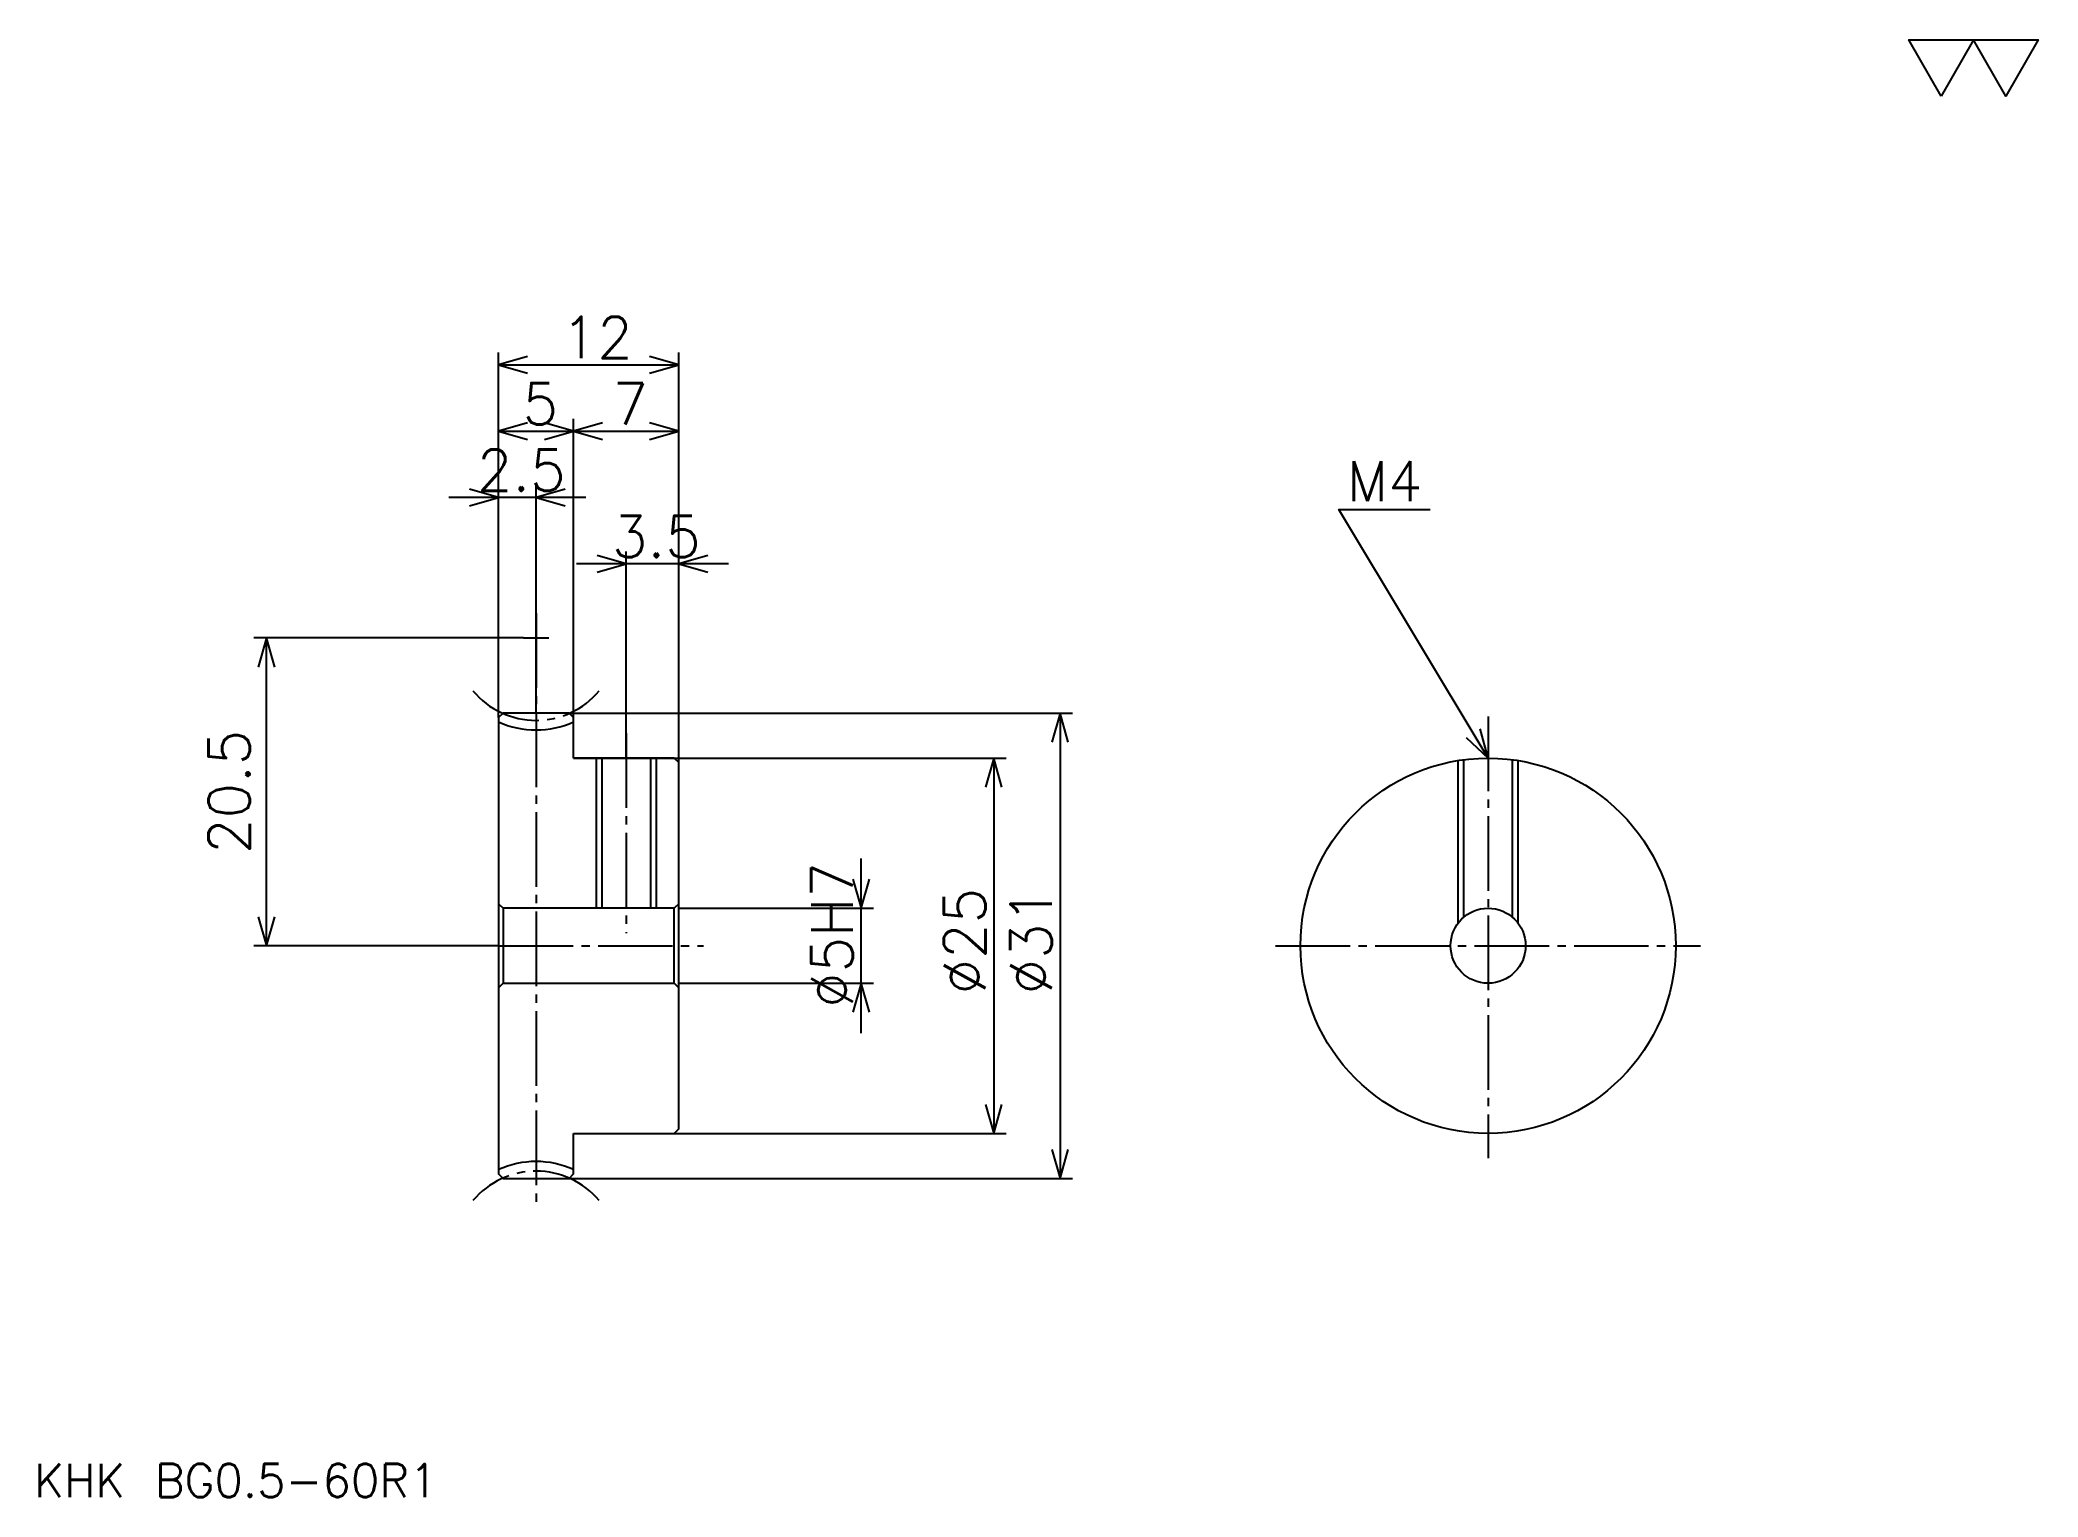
# Model space of a CAD drawing. Extents: x 6 to 139, y 6 to 103.
import ezdxf

# ---------------------------------------------------------------- set-up
doc = ezdxf.new("R2010")
doc.units = 0
doc.linetypes.add('DASHDOT', pattern=[6.626866, 4.970149, -0.552239, 0.552239, -0.552239])
doc.layers.get('0').update_dxf_attribs({"linetype": 'CONTINUOUS'})
doc.layers.add('DASHDOT', color=6, linetype='DASHDOT')
doc.styles.add('KANJI', font='TXT', dxfattribs={"bigfont": 'BIGFONT'})

msp = doc.modelspace()

# ---------------------------------------------------------------- linework, layer by layer
at = {"color": 5}
for p, q in [((36.447758, 58.298508), (36.447758, 82.320892)), ((36.447758, 81.492538), (48.447758, 81.492538)), ((48.447758, 58.298508), (48.447758, 82.320892)), ((41.447758, 58.298508), (41.447758, 77.902985)), ((36.447758, 77.074631), (41.447758, 77.074631)), ((41.447758, 77.074631), (48.447758, 77.074631)), ((38.947758, 58.298508), (38.947758, 73.485077)), ((42.261192, 72.656715), (33.134323, 72.656715)), ((51.761192, 68.238808), (41.634323, 68.238808)), ((44.947758, 58.298508), (44.947758, 69.067162)), ((38.104473, 63.298508), (20.156712, 63.298508)), ((20.985071, 42.798508), (20.985071, 63.298508)), ((36.447758, 57.998508), (36.447758, 58.298508)), ((41.147758, 58.298508), (48.447758, 58.298508)), ((41.447758, 57.998508), (41.447758, 58.298508)), ((44.947758, 55.298508), (44.947758, 58.298508)), ((48.447758, 58.298508), (74.6791, 58.298508)), ((48.447758, 54.998508), (48.447758, 58.298508)), ((73.850739, 58.298508), (73.850739, 27.298508)), ((41.447758, 55.298508), (48.447758, 55.298508)), ((48.447758, 55.298508), (70.261192, 55.298508)), ((69.432831, 55.298508), (69.432831, 30.298508)), ((60.597012, 36.985077), (60.597012, 48.611938)), ((48.447758, 45.298508), (61.425369, 45.298508)), ((36.447758, 42.798508), (20.156713, 42.798508)), ((48.447758, 40.298508), (61.425369, 40.298508)), ((41.447758, 30.298508), (48.447758, 30.298508)), ((48.447758, 30.298508), (70.261192, 30.298508)), ((41.147758, 27.298508), (48.447758, 27.298508)), ((48.447758, 27.298508), (74.6791, 27.298508))]:
    msp.add_line(p, q, dxfattribs=at)
at = {"color": 4}
for p, q in [((48.447758, 45.598507), (48.147758, 45.298508)), ((36.447758, 39.998508), (36.747757, 40.298508)), ((48.447758, 39.998508), (48.147758, 40.298508))]:
    msp.add_line(p, q, dxfattribs=at)
at = {"color": 7}
msp.add_lwpolyline([(132.537308, 99.402985), (130.383575, 103.136116), (138.998505, 103.136116), (136.844772, 99.402985), (134.69104, 103.136116), (132.537308, 99.402985)], dxfattribs=at)
at = {"color": 5}
for points in [[(38.380592, 82.044777), (36.447758, 81.492538), (38.380592, 80.9403)], [(46.514923, 80.9403), (48.447758, 81.492538), (46.514923, 82.044777)], [(38.380592, 77.626862), (36.447758, 77.074631), (38.380592, 76.522385)], [(39.514923, 76.522385), (41.447758, 77.074631), (39.514923, 77.626862)], [(43.380592, 77.626862), (41.447758, 77.074631), (43.380592, 76.522385)], [(46.514923, 76.522385), (48.447758, 77.074631), (46.514923, 77.626862)], [(34.514923, 72.104477), (36.447758, 72.656715), (34.514923, 73.208954)], [(40.880592, 73.208954), (38.947758, 72.656715), (40.880592, 72.104477)], [(102.365662, 55.298508), (92.425369, 71.865669), (98.5, 71.865669)], [(43.014923, 67.686569), (44.947758, 68.238808), (43.014923, 68.791046)], [(50.380592, 68.791046), (48.447758, 68.238808), (50.380592, 67.686569)], [(21.53731, 61.365669), (20.985071, 63.298508), (20.432833, 61.365669)], [(74.402985, 56.365673), (73.850739, 58.298508), (73.298508, 56.365673)], [(100.89769, 56.671776), (102.365662, 55.298508), (101.844772, 57.240025)], [(69.985077, 53.365673), (69.432831, 55.298508), (68.8806, 53.365673)], [(60.044773, 47.231342), (60.597012, 45.298508), (61.14925, 47.231342)], [(20.432833, 44.731342), (20.985071, 42.798508), (21.53731, 44.731342)], [(61.14925, 38.365673), (60.597012, 40.298508), (60.044773, 38.365673)], [(68.8806, 32.231342), (69.432831, 30.298508), (69.985077, 32.231342)], [(73.298508, 29.231342), (73.850739, 27.298508), (74.402985, 29.231342)]]:
    msp.add_lwpolyline(points, dxfattribs=at)
at = {"color": 4}
for points in [[(38.947758, 58.298508), (36.747757, 58.298508), (36.447758, 57.998508), (36.447758, 39.998508)], [(41.447758, 55.298508), (41.447758, 57.998508), (41.147758, 58.298508), (38.947758, 58.298508)], [(41.447758, 30.298508), (48.147758, 30.298508), (48.447758, 30.598507), (48.447758, 54.998508), (48.147758, 55.298508), (41.447758, 55.298508)], [(42.947758, 55.298508), (42.947758, 45.298508)], [(43.327759, 55.298508), (43.327759, 45.298508)], [(46.567757, 55.298508), (46.567757, 45.298508)], [(46.947758, 55.298508), (46.947758, 45.298508)], [(100.365662, 44.298508), (100.365662, 55.13747)], [(100.745667, 44.70261), (100.745667, 55.193089)], [(103.985672, 44.70261), (103.985672, 55.193089)], [(104.365662, 44.298508), (104.365662, 55.13747)], [(36.447758, 45.598507), (36.747757, 45.298508), (36.747757, 40.298508), (48.147758, 40.298508), (48.147758, 45.298508), (36.747757, 45.298508)], [(36.447758, 39.998508), (36.447758, 27.598507), (36.747757, 27.298508), (38.947758, 27.298508)], [(38.947758, 27.298508), (41.147758, 27.298508), (41.447758, 27.598507), (41.447758, 30.298508)]]:
    msp.add_lwpolyline(points, dxfattribs=at)
for radius in [12.5, 2.5]:
    msp.add_circle((102.365662, 42.798508), radius, dxfattribs=at)
for centre, start, end in [((38.947758, 63.298508), 245.9104933, 294.0895067), ((38.947758, 22.298508), 65.9104933, 114.0895067)]:
    msp.add_arc(centre, 6.125, start, end, dxfattribs=at)
at = {"layer": 'DASHDOT', "color": 7}
for p, q in [((38.947758, 64.955223), (38.947758, 25.64179)), ((38.104473, 63.298508), (39.791042, 63.298508)), ((102.365662, 58.0597), (102.365662, 28.641792)), ((36.447758, 42.798508), (50.104473, 42.798508)), ((88.208954, 42.798508), (116.522385, 42.798508))]:
    msp.add_line(p, q, dxfattribs=at)
msp.add_lwpolyline([(44.947758, 56.955223), (44.947758, 43.641792)], dxfattribs=at)
for centre, start, end in [((38.947758, 63.298508), 220.00000049, 319.99999951), ((38.947758, 22.298508), 40.00000049, 139.99999951)]:
    msp.add_arc(centre, 5.485, start, end, dxfattribs=at)

# ---------------------------------------------------------------- texts
at = {"color": 7, "style": 'KANJI'}
for s, height, p in [('12', 2.761194, (40.652981, 81.934326)), ('5', 2.761194, (38.050369, 77.516418)), ('7', 2.761194, (44.050369, 77.516418)), ('2.5', 2.761194, (35.005592, 73.098511)), ('M4', 2.650746, (92.977608, 72.417908)), ('3.5', 2.761194, (44.005592, 68.680595)), ('KHK BG0.5-60R1', 2.208955, (5.522388, 6.074627))]:
    msp.add_text(s, height=height, dxfattribs=at).set_placement(p)
for s, p in [('20.5', (19.880594, 48.906715)), ('%%c5H7', (60.044773, 38.656715)), ('%%c25', (68.8806, 39.554104)), ('%%c31', (73.298508, 39.554104))]:
    msp.add_text(s, height=2.761194, rotation=90, dxfattribs=at).set_placement(p)

doc.saveas('drawing.dxf')
